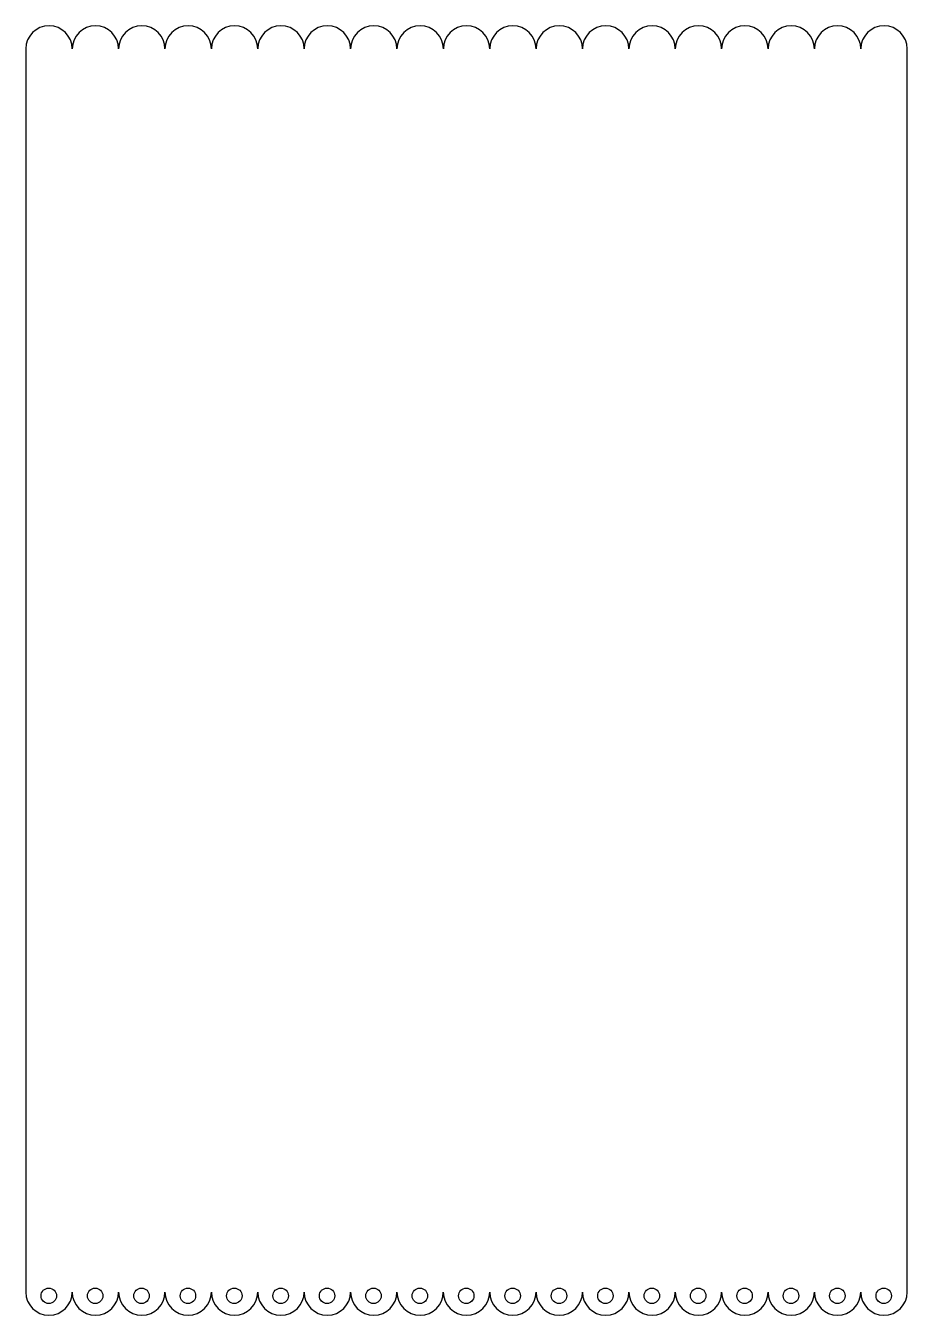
# Model space of a CAD drawing. Header units: centimetres. Extents: x -2.83 to 2.6, y -3.59 to 4.36.
import ezdxf

# ---------------------------------------------------------------- set-up
doc = ezdxf.new("R2010")
doc.units = ezdxf.units.CM
doc.header["$MEASUREMENT"] = 0
doc.layers.add('Camada 1', color=7, linetype='Continuous')

msp = doc.modelspace()

# ---------------------------------------------------------------- linework, layer by layer
at = {"layer": 'Camada 1'}
for points, knots in [([(2.60351, 0.38329), (2.60351, 0.38329), (2.60351, -3.44642), (2.60351, -3.44642), (2.60351, -3.44642), (2.60351, -3.52532), (2.53956, -3.58927), (2.46066, -3.58927), (2.46066, -3.58927), (2.38176, -3.58927), (2.31778, -3.52532), (2.31778, -3.44642), (2.31778, -3.44642), (2.31778, -3.52532), (2.25383, -3.58927), (2.17493, -3.58927), (2.17493, -3.58927), (2.09603, -3.58927), (2.03205, -3.52532), (2.03205, -3.44642), (2.03205, -3.44642), (2.03205, -3.52532), (1.9681, -3.58927), (1.8892, -3.58927), (1.8892, -3.58927), (1.8103, -3.58927), (1.74632, -3.52532), (1.74632, -3.44642), (1.74632, -3.44642), (1.74632, -3.52532), (1.68237, -3.58927), (1.60347, -3.58927), (1.60347, -3.58927), (1.52457, -3.58927), (1.46059, -3.52532), (1.46059, -3.44642), (1.46059, -3.44642), (1.46059, -3.52532), (1.39664, -3.58927), (1.31774, -3.58927), (1.31774, -3.58927), (1.23884, -3.58927), (1.17486, -3.52532), (1.17486, -3.44642), (1.17486, -3.44642), (1.17486, -3.52532), (1.11091, -3.58927), (1.03201, -3.58927), (1.03201, -3.58927), (0.95311, -3.58927), (0.88913, -3.52532), (0.88913, -3.44642), (0.88913, -3.44642), (0.88913, -3.52532), (0.82518, -3.58927), (0.74628, -3.58927), (0.74628, -3.58927), (0.66738, -3.58927), (0.6034, -3.52532), (0.6034, -3.44642), (0.6034, -3.44642), (0.6034, -3.52532), (0.53945, -3.58927), (0.46055, -3.58927), (0.46055, -3.58927), (0.38165, -3.58927), (0.31767, -3.52532), (0.31767, -3.44642), (0.31767, -3.44642), (0.31767, -3.52532), (0.25372, -3.58927), (0.17482, -3.58927), (0.17482, -3.58927), (0.09592, -3.58927), (0.03194, -3.52532), (0.03194, -3.44642), (0.03194, -3.44642), (0.03194, -3.52532), (-0.03201, -3.58927), (-0.11094, -3.58927), (-0.11094, -3.58927), (-0.18987, -3.58927), (-0.25382, -3.52532), (-0.25382, -3.44642), (-0.25382, -3.44642), (-0.25382, -3.52532), (-0.31777, -3.58927), (-0.3967, -3.58927), (-0.3967, -3.58927), (-0.47563, -3.58927), (-0.53958, -3.52532), (-0.53958, -3.44642), (-0.53958, -3.44642), (-0.53958, -3.52532), (-0.60353, -3.58927), (-0.68246, -3.58927), (-0.68246, -3.58927), (-0.76139, -3.58927), (-0.82534, -3.52532), (-0.82534, -3.44642), (-0.82534, -3.44642), (-0.82534, -3.52532), (-0.88929, -3.58927), (-0.96822, -3.58927), (-0.96822, -3.58927), (-1.04715, -3.58927), (-1.1111, -3.52532), (-1.1111, -3.44642), (-1.1111, -3.44642), (-1.1111, -3.52532), (-1.17505, -3.58927), (-1.25398, -3.58927), (-1.25398, -3.58927), (-1.33291, -3.58927), (-1.39686, -3.52532), (-1.39686, -3.44642), (-1.39686, -3.44642), (-1.39686, -3.52532), (-1.46081, -3.58927), (-1.53974, -3.58927), (-1.53974, -3.58927), (-1.61867, -3.58927), (-1.68262, -3.52532), (-1.68262, -3.44642), (-1.68262, -3.44642), (-1.68262, -3.52532), (-1.74657, -3.58927), (-1.8255, -3.58927), (-1.8255, -3.58927), (-1.90443, -3.58927), (-1.96838, -3.52532), (-1.96838, -3.44642), (-1.96838, -3.44642), (-1.96838, -3.52532), (-2.03233, -3.58927), (-2.11126, -3.58927), (-2.11126, -3.58927), (-2.19019, -3.58927), (-2.25414, -3.52532), (-2.25414, -3.44642), (-2.25414, -3.44642), (-2.25414, -3.52532), (-2.31809, -3.58927), (-2.39702, -3.58927), (-2.39702, -3.58927), (-2.47595, -3.58927), (-2.5399, -3.52532), (-2.5399, -3.44642), (-2.5399, -3.44642), (-2.5399, -3.52532), (-2.60385, -3.58927), (-2.68278, -3.58927), (-2.68278, -3.58927), (-2.76171, -3.58927), (-2.82566, -3.52532), (-2.82566, -3.44642), (-2.82566, -3.44642), (-2.82566, -3.44642), (-2.82516, -3.44766), (-2.82516, -3.44766), (-2.82516, -3.44766), (-2.82516, -3.44766), (-2.825, 0.38329), (-2.825, 0.38329), (-2.825, 0.38329), (-2.825, 0.38329), (-2.825, 4.21422), (-2.825, 4.21422), (-2.825, 4.21422), (-2.825, 4.21422), (-2.8255, 4.21295), (-2.8255, 4.21295), (-2.8255, 4.21295), (-2.8255, 4.29185), (-2.76155, 4.35583), (-2.68262, 4.35583), (-2.68262, 4.35583), (-2.60369, 4.35583), (-2.53974, 4.29188), (-2.53974, 4.21295), (-2.53974, 4.21295), (-2.53974, 4.29185), (-2.47579, 4.35583), (-2.39686, 4.35583), (-2.39686, 4.35583), (-2.31793, 4.35583), (-2.25398, 4.29188), (-2.25398, 4.21295), (-2.25398, 4.21295), (-2.25398, 4.29185), (-2.19003, 4.35583), (-2.1111, 4.35583), (-2.1111, 4.35583), (-2.03217, 4.35583), (-1.96822, 4.29188), (-1.96822, 4.21295), (-1.96822, 4.21295), (-1.96822, 4.29185), (-1.90427, 4.35583), (-1.82534, 4.35583), (-1.82534, 4.35583), (-1.74641, 4.35583), (-1.68246, 4.29188), (-1.68246, 4.21295), (-1.68246, 4.21295), (-1.68246, 4.29185), (-1.61851, 4.35583), (-1.53958, 4.35583), (-1.53958, 4.35583), (-1.46065, 4.35583), (-1.3967, 4.29188), (-1.3967, 4.21295), (-1.3967, 4.21295), (-1.3967, 4.29185), (-1.33275, 4.35583), (-1.25382, 4.35583), (-1.25382, 4.35583), (-1.17489, 4.35583), (-1.11094, 4.29188), (-1.11094, 4.21295), (-1.11094, 4.21295), (-1.11094, 4.29185), (-1.04699, 4.35583), (-0.96806, 4.35583), (-0.96806, 4.35583), (-0.88913, 4.35583), (-0.82518, 4.29188), (-0.82518, 4.21295), (-0.82518, 4.21295), (-0.82518, 4.29185), (-0.76123, 4.35583), (-0.6823, 4.35583), (-0.6823, 4.35583), (-0.60337, 4.35583), (-0.53942, 4.29188), (-0.53942, 4.21295), (-0.53942, 4.21295), (-0.53942, 4.29185), (-0.47547, 4.35583), (-0.39654, 4.35583), (-0.39654, 4.35583), (-0.31761, 4.35583), (-0.25366, 4.29188), (-0.25366, 4.21295), (-0.25366, 4.21295), (-0.25366, 4.29185), (-0.18971, 4.35583), (-0.11078, 4.35583), (-0.11078, 4.35583), (-0.03185, 4.35583), (0.0321, 4.29188), (0.0321, 4.21295), (0.0321, 4.21295), (0.0321, 4.29185), (0.09608, 4.35583), (0.17498, 4.35583), (0.17498, 4.35583), (0.25388, 4.35583), (0.31783, 4.29188), (0.31783, 4.21295), (0.31783, 4.21295), (0.31783, 4.29185), (0.38181, 4.35583), (0.46071, 4.35583), (0.46071, 4.35583), (0.53961, 4.35583), (0.60356, 4.29188), (0.60356, 4.21295), (0.60356, 4.21295), (0.60356, 4.29185), (0.66754, 4.35583), (0.74644, 4.35583), (0.74644, 4.35583), (0.82534, 4.35583), (0.88929, 4.29188), (0.88929, 4.21295), (0.88929, 4.21295), (0.88929, 4.29185), (0.95327, 4.35583), (1.03217, 4.35583), (1.03217, 4.35583), (1.11107, 4.35583), (1.17502, 4.29188), (1.17502, 4.21295), (1.17502, 4.21295), (1.17502, 4.29185), (1.239, 4.35583), (1.3179, 4.35583), (1.3179, 4.35583), (1.3968, 4.35583), (1.46075, 4.29188), (1.46075, 4.21295), (1.46075, 4.21295), (1.46075, 4.29185), (1.52473, 4.35583), (1.60363, 4.35583), (1.60363, 4.35583), (1.68253, 4.35583), (1.74648, 4.29188), (1.74648, 4.21295), (1.74648, 4.21295), (1.74648, 4.29185), (1.81046, 4.35583), (1.88936, 4.35583), (1.88936, 4.35583), (1.96826, 4.35583), (2.03221, 4.29188), (2.03221, 4.21295), (2.03221, 4.21295), (2.03221, 4.29185), (2.09619, 4.35583), (2.17509, 4.35583), (2.17509, 4.35583), (2.25399, 4.35583), (2.31794, 4.29188), (2.31794, 4.21295), (2.31794, 4.21295), (2.31794, 4.29185), (2.38192, 4.35583), (2.46082, 4.35583), (2.46082, 4.35583), (2.53972, 4.35583), (2.60367, 4.29188), (2.60367, 4.21295), (2.60367, 4.21295), (2.60367, 4.21295), (2.60351, 0.38329), (2.60351, 0.38329), (2.60351, 0.38329), (2.60351, 0.38329), (2.60351, 0.38329), (2.60351, 0.38329)], [0, 0, 0, 0, 0.0119048, 0.0119048, 0.0119048, 0.0119048, 0.0238095, 0.0238095, 0.0238095, 0.0238095, 0.0357143, 0.0357143, 0.0357143, 0.0357143, 0.047619, 0.047619, 0.047619, 0.047619, 0.0595238, 0.0595238, 0.0595238, 0.0595238, 0.0714286, 0.0714286, 0.0714286, 0.0714286, 0.0833333, 0.0833333, 0.0833333, 0.0833333, 0.0952381, 0.0952381, 0.0952381, 0.0952381, 0.1071429, 0.1071429, 0.1071429, 0.1071429, 0.1190476, 0.1190476, 0.1190476, 0.1190476, 0.1309524, 0.1309524, 0.1309524, 0.1309524, 0.1428571, 0.1428571, 0.1428571, 0.1428571, 0.1547619, 0.1547619, 0.1547619, 0.1547619, 0.1666667, 0.1666667, 0.1666667, 0.1666667, 0.1785714, 0.1785714, 0.1785714, 0.1785714, 0.1904762, 0.1904762, 0.1904762, 0.1904762, 0.202381, 0.202381, 0.202381, 0.202381, 0.2142857, 0.2142857, 0.2142857, 0.2142857, 0.2261905, 0.2261905, 0.2261905, 0.2261905, 0.2380952, 0.2380952, 0.2380952, 0.2380952, 0.25, 0.25, 0.25, 0.25, 0.2619048, 0.2619048, 0.2619048, 0.2619048, 0.2738095, 0.2738095, 0.2738095, 0.2738095, 0.2857143, 0.2857143, 0.2857143, 0.2857143, 0.297619, 0.297619, 0.297619, 0.297619, 0.3095238, 0.3095238, 0.3095238, 0.3095238, 0.3214286, 0.3214286, 0.3214286, 0.3214286, 0.3333333, 0.3333333, 0.3333333, 0.3333333, 0.3452381, 0.3452381, 0.3452381, 0.3452381, 0.3571429, 0.3571429, 0.3571429, 0.3571429, 0.3690476, 0.3690476, 0.3690476, 0.3690476, 0.3809524, 0.3809524, 0.3809524, 0.3809524, 0.3928571, 0.3928571, 0.3928571, 0.3928571, 0.4047619, 0.4047619, 0.4047619, 0.4047619, 0.4166667, 0.4166667, 0.4166667, 0.4166667, 0.4285714, 0.4285714, 0.4285714, 0.4285714, 0.4404762, 0.4404762, 0.4404762, 0.4404762, 0.452381, 0.452381, 0.452381, 0.452381, 0.4642857, 0.4642857, 0.4642857, 0.4642857, 0.4761905, 0.4761905, 0.4761905, 0.4761905, 0.4880952, 0.4880952, 0.4880952, 0.4880952, 0.5, 0.5, 0.5, 0.5, 0.5119048, 0.5119048, 0.5119048, 0.5119048, 0.5238095, 0.5238095, 0.5238095, 0.5238095, 0.5357143, 0.5357143, 0.5357143, 0.5357143, 0.547619, 0.547619, 0.547619, 0.547619, 0.5595238, 0.5595238, 0.5595238, 0.5595238, 0.5714286, 0.5714286, 0.5714286, 0.5714286, 0.5833333, 0.5833333, 0.5833333, 0.5833333, 0.5952381, 0.5952381, 0.5952381, 0.5952381, 0.6071429, 0.6071429, 0.6071429, 0.6071429, 0.6190476, 0.6190476, 0.6190476, 0.6190476, 0.6309524, 0.6309524, 0.6309524, 0.6309524, 0.6428571, 0.6428571, 0.6428571, 0.6428571, 0.6547619, 0.6547619, 0.6547619, 0.6547619, 0.6666667, 0.6666667, 0.6666667, 0.6666667, 0.6785714, 0.6785714, 0.6785714, 0.6785714, 0.6904762, 0.6904762, 0.6904762, 0.6904762, 0.702381, 0.702381, 0.702381, 0.702381, 0.7142857, 0.7142857, 0.7142857, 0.7142857, 0.7261905, 0.7261905, 0.7261905, 0.7261905, 0.7380952, 0.7380952, 0.7380952, 0.7380952, 0.75, 0.75, 0.75, 0.75, 0.7619048, 0.7619048, 0.7619048, 0.7619048, 0.7738095, 0.7738095, 0.7738095, 0.7738095, 0.7857143, 0.7857143, 0.7857143, 0.7857143, 0.797619, 0.797619, 0.797619, 0.797619, 0.8095238, 0.8095238, 0.8095238, 0.8095238, 0.8214286, 0.8214286, 0.8214286, 0.8214286, 0.8333333, 0.8333333, 0.8333333, 0.8333333, 0.8452381, 0.8452381, 0.8452381, 0.8452381, 0.8571429, 0.8571429, 0.8571429, 0.8571429, 0.8690476, 0.8690476, 0.8690476, 0.8690476, 0.8809524, 0.8809524, 0.8809524, 0.8809524, 0.8928571, 0.8928571, 0.8928571, 0.8928571, 0.9047619, 0.9047619, 0.9047619, 0.9047619, 0.9166667, 0.9166667, 0.9166667, 0.9166667, 0.9285714, 0.9285714, 0.9285714, 0.9285714, 0.9404762, 0.9404762, 0.9404762, 0.9404762, 0.952381, 0.952381, 0.952381, 0.952381, 0.9642857, 0.9642857, 0.9642857, 0.9642857, 0.9761905, 0.9761905, 0.9761905, 0.9761905, 1, 1, 1, 1]), ([(-2.68421, -3.42198), (-2.71051, -3.42198), (-2.73184, -3.44331), (-2.73184, -3.46961), (-2.73184, -3.46961), (-2.73184, -3.49591), (-2.71051, -3.51724), (-2.68421, -3.51724), (-2.68421, -3.51724), (-2.65791, -3.51724), (-2.63658, -3.49591), (-2.63658, -3.46961), (-2.63658, -3.46961), (-2.63658, -3.44331), (-2.65791, -3.42198), (-2.68421, -3.42198)], [0, 0, 0, 0, 0.2, 0.2, 0.2, 0.2, 0.4, 0.4, 0.4, 0.4, 0.6, 0.6, 0.6, 0.6, 1, 1, 1, 1]), ([(-2.39846, -3.42198), (-2.42476, -3.42198), (-2.44609, -3.44331), (-2.44609, -3.46961), (-2.44609, -3.46961), (-2.44609, -3.49591), (-2.42476, -3.51724), (-2.39846, -3.51724), (-2.39846, -3.51724), (-2.37216, -3.51724), (-2.35083, -3.49591), (-2.35083, -3.46961), (-2.35083, -3.46961), (-2.35083, -3.44331), (-2.37216, -3.42198), (-2.39846, -3.42198)], [0, 0, 0, 0, 0.2, 0.2, 0.2, 0.2, 0.4, 0.4, 0.4, 0.4, 0.6, 0.6, 0.6, 0.6, 1, 1, 1, 1]), ([(-2.11271, -3.42198), (-2.13901, -3.42198), (-2.16034, -3.44331), (-2.16034, -3.46961), (-2.16034, -3.46961), (-2.16034, -3.49591), (-2.13901, -3.51724), (-2.11271, -3.51724), (-2.11271, -3.51724), (-2.08641, -3.51724), (-2.06508, -3.49591), (-2.06508, -3.46961), (-2.06508, -3.46961), (-2.06508, -3.44331), (-2.08641, -3.42198), (-2.11271, -3.42198)], [0, 0, 0, 0, 0.2, 0.2, 0.2, 0.2, 0.4, 0.4, 0.4, 0.4, 0.6, 0.6, 0.6, 0.6, 1, 1, 1, 1]), ([(-1.82696, -3.42198), (-1.85326, -3.42198), (-1.87459, -3.44331), (-1.87459, -3.46961), (-1.87459, -3.46961), (-1.87459, -3.49591), (-1.85326, -3.51724), (-1.82696, -3.51724), (-1.82696, -3.51724), (-1.80066, -3.51724), (-1.77933, -3.49591), (-1.77933, -3.46961), (-1.77933, -3.46961), (-1.77933, -3.44331), (-1.80066, -3.42198), (-1.82696, -3.42198)], [0, 0, 0, 0, 0.2, 0.2, 0.2, 0.2, 0.4, 0.4, 0.4, 0.4, 0.6, 0.6, 0.6, 0.6, 1, 1, 1, 1]), ([(-1.54124, -3.42198), (-1.56754, -3.42198), (-1.58887, -3.44331), (-1.58887, -3.46961), (-1.58887, -3.46961), (-1.58887, -3.49591), (-1.56754, -3.51724), (-1.54124, -3.51724), (-1.54124, -3.51724), (-1.51494, -3.51724), (-1.49361, -3.49591), (-1.49361, -3.46961), (-1.49361, -3.46961), (-1.49361, -3.44331), (-1.51491, -3.42198), (-1.54124, -3.42198)], [0, 0, 0, 0, 0.2, 0.2, 0.2, 0.2, 0.4, 0.4, 0.4, 0.4, 0.6, 0.6, 0.6, 0.6, 1, 1, 1, 1]), ([(-1.25549, -3.42198), (-1.28179, -3.42198), (-1.30312, -3.44331), (-1.30312, -3.46961), (-1.30312, -3.46961), (-1.30312, -3.49591), (-1.28179, -3.51724), (-1.25549, -3.51724), (-1.25549, -3.51724), (-1.22919, -3.51724), (-1.20786, -3.49591), (-1.20786, -3.46961), (-1.20786, -3.46961), (-1.20786, -3.44331), (-1.22919, -3.42198), (-1.25549, -3.42198)], [0, 0, 0, 0, 0.2, 0.2, 0.2, 0.2, 0.4, 0.4, 0.4, 0.4, 0.6, 0.6, 0.6, 0.6, 1, 1, 1, 1]), ([(-0.96974, -3.42198), (-0.99604, -3.42198), (-1.01737, -3.44331), (-1.01737, -3.46961), (-1.01737, -3.46961), (-1.01737, -3.49591), (-0.99604, -3.51724), (-0.96974, -3.51724), (-0.96974, -3.51724), (-0.94344, -3.51724), (-0.92211, -3.49591), (-0.92211, -3.46961), (-0.92211, -3.46961), (-0.92211, -3.44331), (-0.94344, -3.42198), (-0.96974, -3.42198)], [0, 0, 0, 0, 0.2, 0.2, 0.2, 0.2, 0.4, 0.4, 0.4, 0.4, 0.6, 0.6, 0.6, 0.6, 1, 1, 1, 1]), ([(-0.68399, -3.42198), (-0.71029, -3.42198), (-0.73162, -3.44331), (-0.73162, -3.46961), (-0.73162, -3.46961), (-0.73162, -3.49591), (-0.71029, -3.51724), (-0.68399, -3.51724), (-0.68399, -3.51724), (-0.65769, -3.51724), (-0.63636, -3.49591), (-0.63636, -3.46961), (-0.63636, -3.46961), (-0.63636, -3.44331), (-0.65769, -3.42198), (-0.68399, -3.42198)], [0, 0, 0, 0, 0.2, 0.2, 0.2, 0.2, 0.4, 0.4, 0.4, 0.4, 0.6, 0.6, 0.6, 0.6, 1, 1, 1, 1]), ([(-0.39824, -3.42198), (-0.42454, -3.42198), (-0.44587, -3.44331), (-0.44587, -3.46961), (-0.44587, -3.46961), (-0.44587, -3.49591), (-0.42454, -3.51724), (-0.39824, -3.51724), (-0.39824, -3.51724), (-0.37194, -3.51724), (-0.35061, -3.49591), (-0.35061, -3.46961), (-0.35061, -3.46961), (-0.35061, -3.44331), (-0.37194, -3.42198), (-0.39824, -3.42198)], [0, 0, 0, 0, 0.2, 0.2, 0.2, 0.2, 0.4, 0.4, 0.4, 0.4, 0.6, 0.6, 0.6, 0.6, 1, 1, 1, 1]), ([(-0.11251, -3.42198), (-0.13881, -3.42198), (-0.16014, -3.44331), (-0.16014, -3.46961), (-0.16014, -3.46961), (-0.16014, -3.49591), (-0.13881, -3.51724), (-0.11251, -3.51724), (-0.11251, -3.51724), (-0.08621, -3.51724), (-0.06488, -3.49591), (-0.06488, -3.46961), (-0.06488, -3.46961), (-0.06488, -3.44331), (-0.08619, -3.42198), (-0.11251, -3.42198)], [0, 0, 0, 0, 0.2, 0.2, 0.2, 0.2, 0.4, 0.4, 0.4, 0.4, 0.6, 0.6, 0.6, 0.6, 1, 1, 1, 1]), ([(0.17324, -3.42198), (0.14694, -3.42198), (0.12561, -3.44331), (0.12561, -3.46961), (0.12561, -3.46961), (0.12561, -3.49591), (0.14694, -3.51724), (0.17324, -3.51724), (0.17324, -3.51724), (0.19954, -3.51724), (0.22089, -3.49591), (0.22089, -3.46961), (0.22089, -3.46961), (0.22089, -3.44331), (0.19954, -3.42198), (0.17324, -3.42198)], [0, 0, 0, 0, 0.2, 0.2, 0.2, 0.2, 0.4, 0.4, 0.4, 0.4, 0.6, 0.6, 0.6, 0.6, 1, 1, 1, 1]), ([(0.45899, -3.42198), (0.43269, -3.42198), (0.41136, -3.44331), (0.41136, -3.46961), (0.41136, -3.46961), (0.41136, -3.49591), (0.43269, -3.51724), (0.45899, -3.51724), (0.45899, -3.51724), (0.48529, -3.51724), (0.50664, -3.49591), (0.50664, -3.46961), (0.50664, -3.46961), (0.50664, -3.44331), (0.48529, -3.42198), (0.45899, -3.42198)], [0, 0, 0, 0, 0.2, 0.2, 0.2, 0.2, 0.4, 0.4, 0.4, 0.4, 0.6, 0.6, 0.6, 0.6, 1, 1, 1, 1]), ([(0.74474, -3.42198), (0.71844, -3.42198), (0.69711, -3.44331), (0.69711, -3.46961), (0.69711, -3.46961), (0.69711, -3.49591), (0.71844, -3.51724), (0.74474, -3.51724), (0.74474, -3.51724), (0.77104, -3.51724), (0.79239, -3.49591), (0.79239, -3.46961), (0.79239, -3.46961), (0.79239, -3.44331), (0.77104, -3.42198), (0.74474, -3.42198)], [0, 0, 0, 0, 0.2, 0.2, 0.2, 0.2, 0.4, 0.4, 0.4, 0.4, 0.6, 0.6, 0.6, 0.6, 1, 1, 1, 1]), ([(1.03049, -3.42198), (1.00419, -3.42198), (0.98286, -3.44331), (0.98286, -3.46961), (0.98286, -3.46961), (0.98286, -3.49591), (1.00419, -3.51724), (1.03049, -3.51724), (1.03049, -3.51724), (1.05679, -3.51724), (1.07814, -3.49591), (1.07814, -3.46961), (1.07814, -3.46961), (1.07814, -3.44331), (1.05679, -3.42198), (1.03049, -3.42198)], [0, 0, 0, 0, 0.2, 0.2, 0.2, 0.2, 0.4, 0.4, 0.4, 0.4, 0.6, 0.6, 0.6, 0.6, 1, 1, 1, 1]), ([(1.31624, -3.42198), (1.28994, -3.42198), (1.26861, -3.44331), (1.26861, -3.46961), (1.26861, -3.46961), (1.26861, -3.49591), (1.28994, -3.51724), (1.31624, -3.51724), (1.31624, -3.51724), (1.34254, -3.51724), (1.36389, -3.49591), (1.36389, -3.46961), (1.36389, -3.46961), (1.36389, -3.44331), (1.34254, -3.42198), (1.31624, -3.42198)], [0, 0, 0, 0, 0.2, 0.2, 0.2, 0.2, 0.4, 0.4, 0.4, 0.4, 0.6, 0.6, 0.6, 0.6, 1, 1, 1, 1]), ([(1.60196, -3.42198), (1.57566, -3.42198), (1.55433, -3.44331), (1.55433, -3.46961), (1.55433, -3.46961), (1.55433, -3.49591), (1.57566, -3.51724), (1.60196, -3.51724), (1.60196, -3.51724), (1.62826, -3.51724), (1.64961, -3.49591), (1.64961, -3.46961), (1.64961, -3.46961), (1.64961, -3.44331), (1.62826, -3.42198), (1.60196, -3.42198)], [0, 0, 0, 0, 0.2, 0.2, 0.2, 0.2, 0.4, 0.4, 0.4, 0.4, 0.6, 0.6, 0.6, 0.6, 1, 1, 1, 1]), ([(1.88771, -3.42198), (1.86141, -3.42198), (1.84008, -3.44331), (1.84008, -3.46961), (1.84008, -3.46961), (1.84008, -3.49591), (1.86141, -3.51724), (1.88771, -3.51724), (1.88771, -3.51724), (1.91401, -3.51724), (1.93536, -3.49591), (1.93536, -3.46961), (1.93536, -3.46961), (1.93536, -3.44331), (1.91401, -3.42198), (1.88771, -3.42198)], [0, 0, 0, 0, 0.2, 0.2, 0.2, 0.2, 0.4, 0.4, 0.4, 0.4, 0.6, 0.6, 0.6, 0.6, 1, 1, 1, 1]), ([(2.17346, -3.42198), (2.14716, -3.42198), (2.12583, -3.44331), (2.12583, -3.46961), (2.12583, -3.46961), (2.12583, -3.49591), (2.14716, -3.51724), (2.17346, -3.51724), (2.17346, -3.51724), (2.19976, -3.51724), (2.22111, -3.49591), (2.22111, -3.46961), (2.22111, -3.46961), (2.22111, -3.44331), (2.19976, -3.42198), (2.17346, -3.42198)], [0, 0, 0, 0, 0.2, 0.2, 0.2, 0.2, 0.4, 0.4, 0.4, 0.4, 0.6, 0.6, 0.6, 0.6, 1, 1, 1, 1]), ([(2.45921, -3.42198), (2.43291, -3.42198), (2.41158, -3.44331), (2.41158, -3.46961), (2.41158, -3.46961), (2.41158, -3.49591), (2.43291, -3.51724), (2.45921, -3.51724), (2.45921, -3.51724), (2.48551, -3.51724), (2.50686, -3.49591), (2.50686, -3.46961), (2.50686, -3.46961), (2.50686, -3.44331), (2.48551, -3.42198), (2.45921, -3.42198)], [0, 0, 0, 0, 0.2, 0.2, 0.2, 0.2, 0.4, 0.4, 0.4, 0.4, 0.6, 0.6, 0.6, 0.6, 1, 1, 1, 1])]:
    msp.add_open_spline(points, degree=3, knots=knots, dxfattribs=at)

doc.saveas('drawing.dxf')
